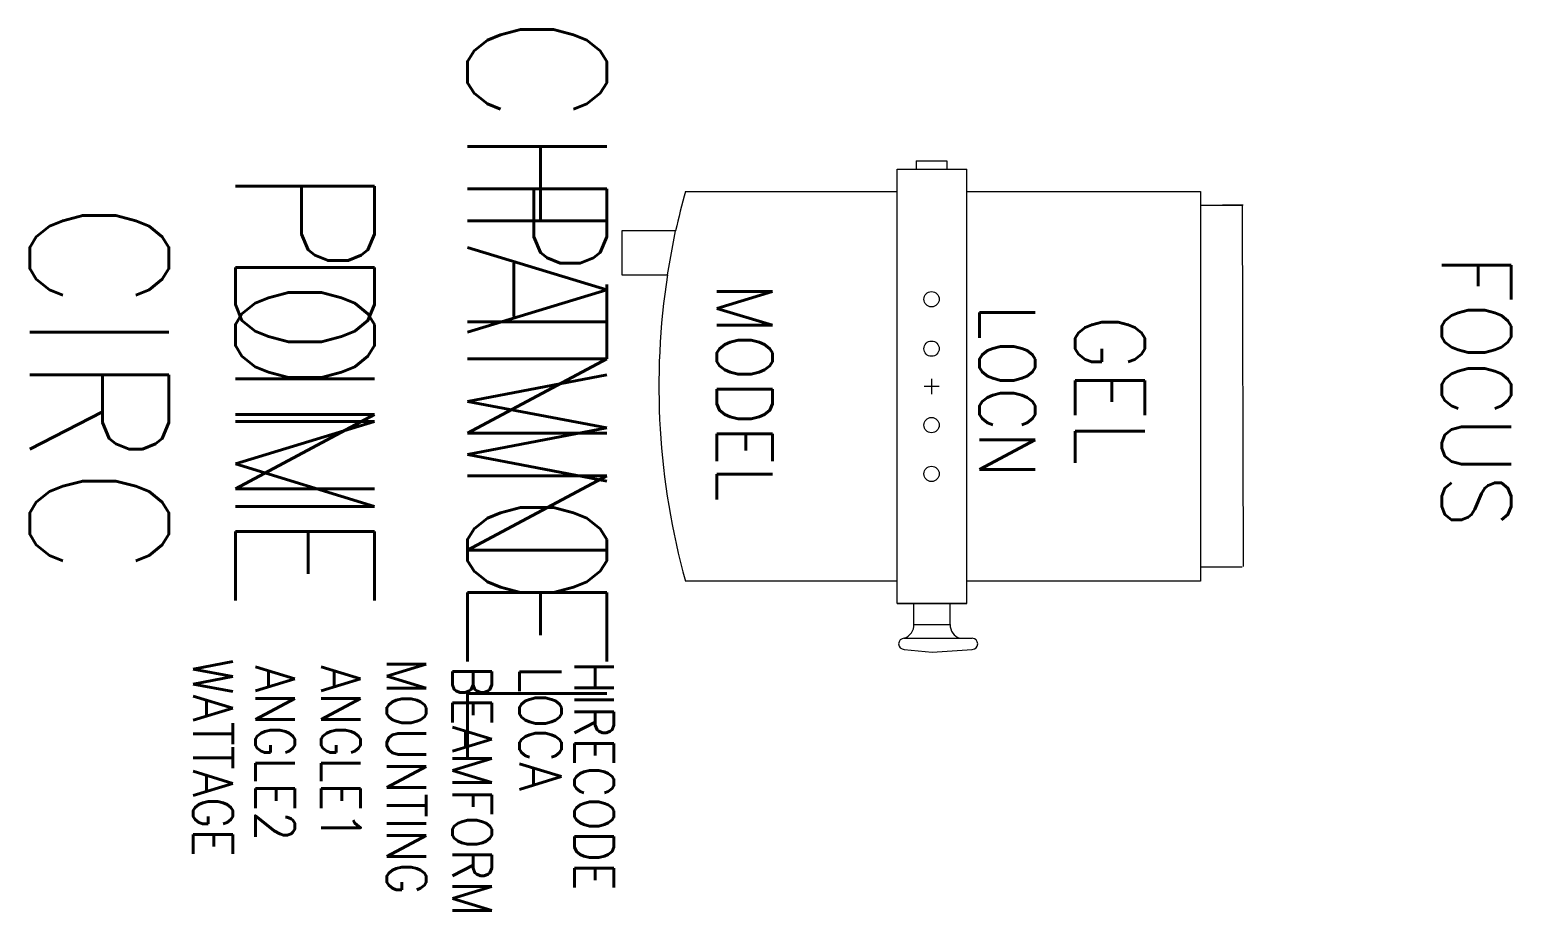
# Model space of a CAD drawing. Extents: x -1032 to 32, y -701 to -68.
import ezdxf
from ezdxf.enums import TextEntityAlignment as Align

# ---------------------------------------------------------------- set-up
doc = ezdxf.new("R2010")
doc.units = 0
doc.header["$MEASUREMENT"] = 0
doc.layers.get('0').update_dxf_attribs({"linetype": 'CONTINUOUS'})
for name, color, linetype in [('CHANNEL', 3, 'CONTINUOUS'), ('CIRC', 6, 'CONTINUOUS'), ('DIMMER', 4, 'CONTINUOUS'), ('FOCUS', 2, 'CONTINUOUS'), ('GEL', 1, 'CONTINUOUS'), ('LANTERNS', 4, 'CONTINUOUS'), ('LOCATION', 7, 'CONTINUOUS'), ('MODEL', 6, 'CONTINUOUS'), ('PATCH', 5, 'CONTINUOUS'), ('PATCH2', 5, 'CONTINUOUS')]:
    doc.layers.add(name, color=color, linetype=linetype)
doc.styles.get("Standard").update_dxf_attribs({"font": 'txt.shx'})

msp = doc.modelspace()

# ---------------------------------------------------------------- linework, layer by layer
for p, q in [((-408.9, -480.5), (-408.9, -168.5)), ((-408.9, -168.5), (-358.9, -168.5)), ((-395.3, -162.5), (-395.3, -168.5)), ((-395.3, -162.5), (-373.3, -162.5)), ((-373.3, -162.5), (-373.3, -168.5)), ((-358.9, -480.5), (-358.9, -168.5)), ((-561.1, -184.5), (-408.9, -184.5)), ((-358.9, -184.5), (-191.1, -184.5)), ((-191.1, -184.5), (-191.1, -194.5)), ((-191.1, -194.5), (-191.1, -454.5)), ((-191.1, -194.5), (-161.1, -194.5)), ((-160.5, -194.5), (-175.2, -194.5)), ((-161.1, -194.5), (-160.5, -453.9)), ((-568.2, -212.9), (-606.7, -212.9)), ((-606.7, -212.9), (-606.7, -236.2)), ((-574, -244.5), (-568.2, -212.9)), ((-606.7, -236.2), (-606.7, -244.5)), ((-606.7, -244.5), (-574, -244.5)), ((-384.3, -319.2), (-384.3, -330.2)), ((-389.7, -324.5), (-378.8, -324.5)), ((-191.1, -454.5), (-191.1, -464.5)), ((-161.1, -454.5), (-191.1, -454.5)), ((-408.9, -464.5), (-561.1, -464.5)), ((-191.1, -464.5), (-358.9, -464.5)), ((-408.9, -480.5), (-358.9, -480.5)), ((-358.9, -480.5), (-408.9, -480.5)), ((-396.9, -495.5), (-396.9, -480.5)), ((-370.9, -495.5), (-370.9, -480.5)), ((-396.9, -495.5), (-370.9, -495.5)), ((-403.9, -505.5), (-355.1, -505.5)), ((-403.9, -513.5), (-383.9, -515.5)), ((-383.9, -515.5), (-355.1, -513.5))]:
    msp.add_line(p, q)
for centre in [(-384.3, -262), (-384.3, -297.5), (-384.3, -352.4), (-384.3, -387.4)]:
    msp.add_circle(centre, 5.5)
for centre, radius, start, end in [((-56.3, -324.5), 523.8, 164.4991, 167.7049), ((-56.3, -324.5), 523.8, 171.2134, 195.5009), ((-407.1, -495.8), 10.2, 288.0473, 1.9687), ((-360.9, -496), 9.99, 177.3184, 252.6657), ((-403.9, -509.5), 4, 90, 270), ((-355.1, -509.5), 4, 270, 90)]:
    msp.add_arc(centre, radius, start, end)
msp.add_point((-384.3, -324.5))
msp.add_point((-384.3, -324.5))

# ---------------------------------------------------------------- texts
at = {"layer": 'CHANNEL', "width": 0.89}
msp.add_attdef('CHANNEL', text='', height=100, rotation=270, dxfattribs=at).set_placement((-717.6, -325.8), align=Align.CENTER)
at = {"layer": 'CIRC', "width": 0.89}
msp.add_attdef('CIRC', text='', height=100, rotation=270, dxfattribs=at).set_placement((-1032, -325.8), align=Align.CENTER)
at = {"layer": 'DIMMER', "width": 0.89}
msp.add_attdef('DIM', text='', height=100, rotation=270, dxfattribs=at).set_placement((-884.3, -325), align=Align.CENTER)
at = {"layer": 'FOCUS', "color": 30, "width": 0.89}
msp.add_attdef('FOCUS', text='', height=50, rotation=270, dxfattribs=at).set_placement((-17.9, -328), align=Align.CENTER)
at = {"layer": 'GEL', "width": 0.89}
msp.add_attdef('GEL', text='', height=50, rotation=270, dxfattribs=at).set_placement((-281.1, -327.1), align=Align.CENTER)
at = {"layer": 'LANTERNS', "color": 0, "width": 0.89, "flags": 1}
for tag, p, s, height in [('WATTAGE', (-914.5, -520.1, 0), '2000', 28.3), ('ANGLE2', (-869.9, -525), '57', 28.3), ('ANGLE1', (-822.7, -525), '7', 28.3), ('MOUNTING', (-775.5, -519.8), 'STANDARD HOOK CLAMP', 28.305), ('BEAMFORM', (-728.4, -525), 'C', 28.3), ('LOCA', (-680.3, -525.1), '', 30.3), ('HIRECODE', (-640.7, -521.6), '', 28.3)]:
    msp.add_attdef(tag, p, s, height=height, rotation=270, dxfattribs=at)
at = {"layer": 'LOCATION', "width": 0.89}
msp.add_attdef('LOCN', text='', height=40, rotation=270, dxfattribs=at).set_placement((-349.9, -327.9), align=Align.CENTER)
at = {"layer": 'MODEL', "width": 0.89}
msp.add_attdef('MODEL', text='CAD EP', height=40, rotation=270, dxfattribs=at).set_placement((-538.5, -328.8), align=Align.CENTER)
at = {"layer": 'PATCH', "width": 0.89}
msp.add_attdef('PONE', text='', height=100, rotation=270, dxfattribs=at).set_placement((-884.3, -325.8), align=Align.CENTER)
at = {"layer": 'PATCH2', "width": 0.89}
msp.add_attdef('PTWO', text='', height=100, rotation=270, dxfattribs=at).set_placement((-717.6, -325.8), align=Align.CENTER)

doc.saveas('drawing.dxf')
